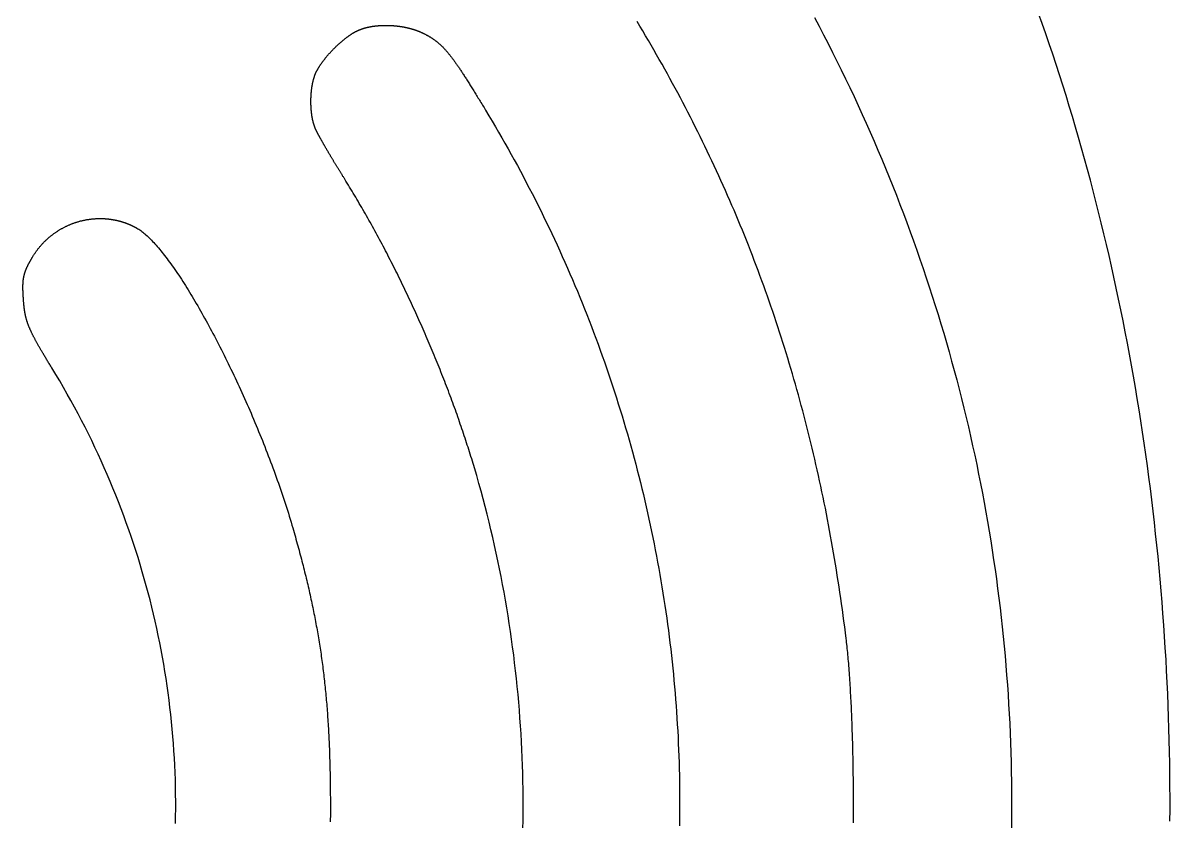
# Model space of a CAD drawing. Extents: x 0 to 527, y 0 to 420.
# Drawn here: x 504.32 to 511.93, y 31.71 to 37 of the extents above; entities that cross this region are included whole.
import ezdxf

# ---------------------------------------------------------------- set-up
doc = ezdxf.new("R2010")
doc.units = 0
doc.layers.get('0').update_dxf_attribs({"linetype": 'CONTINUOUS'})
doc.layers.add('LAYER_1', color=7, linetype='CONTINUOUS')

# ---------------------------------------------------------------- blocks, each defined once
blk = doc.blocks.new('LOGO')
at = {"layer": 'LAYER_1', "color": 5}
for p, q in [((223.0666, 183.4193), (223.0666, 183.4193)), ((202.7907, 169.6169), (202.7907, 169.6169))]:
    blk.add_line(p, q, dxfattribs=at)
for points in [[(279.243, 126.557, 0), (279.247, 127.384, 0), (279.248, 128.211, 0), (279.244, 129.038, 0), (279.237, 129.865, 0), (279.226, 130.691, 0), (279.212, 131.516, 0), (279.193, 132.342, 0), (279.171, 133.167, 0), (279.145, 133.991, 0), (279.115, 134.815, 0), (279.082, 135.639, 0), (279.045, 136.461, 0), (279.003, 137.284, 0), (278.959, 138.105, 0), (278.91, 138.926, 0), (278.858, 139.746, 0), (278.802, 140.566, 0), (278.742, 141.385, 0), (278.678, 142.202, 0), (278.611, 143.02, 0), (278.54, 143.836, 0), (278.466, 144.651, 0), (278.387, 145.465, 0), (278.305, 146.279, 0), (278.219, 147.091, 0), (278.13, 147.903, 0), (278.037, 148.713, 0), (277.94, 149.522, 0), (277.839, 150.33, 0), (277.735, 151.137, 0), (277.627, 151.943, 0), (277.516, 152.748, 0), (277.4, 153.551, 0), (277.281, 154.353, 0), (277.159, 155.154, 0), (277.033, 155.953, 0), (276.903, 156.751, 0), (276.77, 157.547, 0), (276.632, 158.342, 0), (276.492, 159.136, 0), (276.347, 159.928, 0), (276.199, 160.718, 0), (276.048, 161.507, 0), (275.893, 162.295, 0), (275.734, 163.08, 0), (275.571, 163.864, 0), (275.405, 164.646, 0), (275.236, 165.427, 0), (275.063, 166.206, 0), (274.886, 166.983, 0), (274.706, 167.758, 0), (274.522, 168.531, 0), (274.334, 169.302, 0), (274.143, 170.071, 0), (273.949, 170.839, 0), (273.751, 171.604, 0), (273.549, 172.367, 0), (273.344, 173.128, 0), (273.135, 173.887, 0), (272.923, 174.644, 0), (272.707, 175.399, 0), (272.488, 176.152, 0), (272.265, 176.902, 0), (272.039, 177.65, 0), (271.809, 178.396, 0), (271.575, 179.139, 0), (271.339, 179.88, 0), (271.098, 180.619, 0), (270.854, 181.355, 0), (270.607, 182.089, 0), (270.356, 182.82, 0), (270.102, 183.549, 0), (269.844, 184.275, 0)], [(253.819, 183.991, 0), (254.149, 183.368, 0), (254.474, 182.744, 0), (254.796, 182.118, 0), (255.114, 181.491, 0), (255.429, 180.862, 0), (255.739, 180.232, 0), (256.046, 179.6, 0), (256.349, 178.967, 0), (256.648, 178.333, 0), (256.943, 177.698, 0), (257.234, 177.061, 0), (257.521, 176.423, 0), (257.805, 175.783, 0), (258.084, 175.143, 0), (258.36, 174.501, 0), (258.632, 173.858, 0), (258.9, 173.213, 0), (259.164, 172.567, 0), (259.425, 171.921, 0), (259.681, 171.273, 0), (259.934, 170.623, 0), (260.182, 169.973, 0), (260.427, 169.322, 0), (260.668, 168.669, 0), (260.905, 168.015, 0), (261.138, 167.36, 0), (261.367, 166.704, 0), (261.593, 166.047, 0), (261.814, 165.389, 0), (262.032, 164.73, 0), (262.245, 164.07, 0), (262.455, 163.409, 0), (262.661, 162.747, 0), (262.863, 162.084, 0), (263.061, 161.42, 0), (263.255, 160.755, 0), (263.445, 160.089, 0), (263.631, 159.422, 0), (263.814, 158.754, 0), (263.992, 158.085, 0), (264.167, 157.415, 0), (264.337, 156.745, 0), (264.504, 156.074, 0), (264.667, 155.401, 0), (264.825, 154.728, 0), (264.98, 154.055, 0), (265.131, 153.38, 0), (265.278, 152.704, 0), (265.421, 152.028, 0), (265.56, 151.351, 0), (265.695, 150.674, 0), (265.826, 149.995, 0), (265.953, 149.316, 0), (266.076, 148.636, 0), (266.196, 147.956, 0), (266.311, 147.275, 0), (266.422, 146.593, 0), (266.53, 145.91, 0), (266.633, 145.227, 0), (266.732, 144.543, 0), (266.828, 143.859, 0), (266.919, 143.174, 0), (267.007, 142.489, 0), (267.09, 141.803, 0), (267.17, 141.116, 0), (267.245, 140.429, 0), (267.317, 139.741, 0), (267.384, 139.053, 0), (267.448, 138.364, 0), (267.507, 137.675, 0), (267.563, 136.986, 0), (267.614, 136.296, 0), (267.662, 135.605, 0), (267.705, 134.915, 0), (267.745, 134.223, 0), (267.78, 133.532, 0), (267.812, 132.84, 0), (267.839, 132.147, 0), (267.862, 131.455, 0), (267.882, 130.762, 0), (267.897, 130.068, 0), (267.908, 129.375, 0), (267.916, 128.681, 0), (267.919, 127.987, 0), (267.918, 127.292, 0), (267.913, 126.598, 0), (267.905, 125.903, 0)], [(256.087, 139.604, 0), (256.035, 140.019, 0), (255.982, 140.432, 0), (255.928, 140.845, 0), (255.873, 141.256, 0), (255.817, 141.667, 0), (255.76, 142.077, 0), (255.701, 142.486, 0), (255.641, 142.894, 0), (255.58, 143.301, 0), (255.518, 143.707, 0), (255.454, 144.112, 0), (255.39, 144.517, 0), (255.324, 144.92, 0), (255.257, 145.323, 0), (255.188, 145.724, 0), (255.119, 146.125, 0), (255.048, 146.525, 0), (254.976, 146.924, 0), (254.903, 147.323, 0), (254.829, 147.72, 0), (254.753, 148.117, 0), (254.676, 148.512, 0), (254.598, 148.907, 0), (254.519, 149.301, 0), (254.439, 149.695, 0), (254.357, 150.087, 0), (254.274, 150.479, 0), (254.19, 150.87, 0), (254.104, 151.26, 0), (254.018, 151.649, 0), (253.93, 152.037, 0), (253.841, 152.425, 0), (253.75, 152.812, 0), (253.659, 153.198, 0), (253.566, 153.583, 0), (253.472, 153.968, 0), (253.376, 154.351, 0), (253.28, 154.734, 0), (253.182, 155.117, 0), (253.083, 155.498, 0), (252.982, 155.879, 0), (252.881, 156.259, 0), (252.778, 156.638, 0), (252.673, 157.017, 0), (252.568, 157.394, 0), (252.461, 157.772, 0), (252.353, 158.148, 0), (252.244, 158.524, 0), (252.134, 158.899, 0), (252.022, 159.273, 0), (251.909, 159.646, 0), (251.795, 160.019, 0), (251.679, 160.392, 0), (251.562, 160.763, 0), (251.444, 161.134, 0), (251.324, 161.504, 0), (251.204, 161.874, 0), (251.082, 162.243, 0), (250.958, 162.611, 0), (250.834, 162.978, 0), (250.708, 163.345, 0), (250.581, 163.712, 0), (250.452, 164.077, 0), (250.322, 164.442, 0), (250.191, 164.807, 0), (250.059, 165.17, 0), (249.925, 165.534, 0), (249.79, 165.896, 0), (249.654, 166.258, 0), (249.516, 166.619, 0), (249.378, 166.98, 0), (249.237, 167.34, 0), (249.096, 167.7, 0), (248.953, 168.059, 0), (248.809, 168.417, 0), (248.663, 168.775, 0), (248.516, 169.133, 0), (248.368, 169.489, 0), (248.219, 169.846, 0), (248.068, 170.201, 0), (247.916, 170.556, 0), (247.763, 170.911, 0), (247.608, 171.265, 0), (247.452, 171.618, 0), (247.294, 171.971, 0), (247.135, 172.324, 0), (246.975, 172.676, 0), (246.814, 173.027, 0), (246.651, 173.378, 0), (246.487, 173.729, 0), (246.322, 174.079, 0), (246.155, 174.428, 0), (245.987, 174.777, 0), (245.817, 175.126, 0), (245.646, 175.474, 0), (245.474, 175.821, 0), (245.3, 176.168, 0), (245.125, 176.515, 0), (244.949, 176.861, 0), (244.771, 177.207, 0), (244.592, 177.552, 0), (244.412, 177.897, 0), (244.23, 178.242, 0), (244.047, 178.586, 0), (243.863, 178.929, 0), (243.677, 179.272, 0), (243.489, 179.615, 0), (243.301, 179.957, 0), (243.111, 180.299, 0), (242.919, 180.641, 0), (242.727, 180.982, 0), (242.532, 181.323, 0), (242.337, 181.663, 0), (242.14, 182.003, 0), (241.942, 182.343, 0), (241.742, 182.682, 0), (241.541, 183.021, 0), (241.338, 183.36, 0), (241.135, 183.698, 0)], [(218.101, 179.874, 0), (218.11, 179.897, 0), (218.12, 179.921, 0), (218.13, 179.945, 0), (218.14, 179.969, 0), (218.15, 179.994, 0), (218.161, 180.018, 0), (218.173, 180.043, 0), (218.184, 180.068, 0), (218.196, 180.093, 0), (218.209, 180.118, 0), (218.222, 180.143, 0), (218.235, 180.169, 0), (218.248, 180.194, 0), (218.262, 180.22, 0), (218.277, 180.246, 0), (218.291, 180.272, 0), (218.306, 180.298, 0), (218.321, 180.324, 0), (218.337, 180.351, 0), (218.353, 180.377, 0), (218.369, 180.404, 0), (218.385, 180.431, 0), (218.402, 180.458, 0), (218.419, 180.485, 0), (218.437, 180.512, 0), (218.454, 180.539, 0), (218.473, 180.567, 0), (218.491, 180.594, 0), (218.509, 180.621, 0), (218.528, 180.649, 0), (218.547, 180.676, 0), (218.567, 180.704, 0), (218.587, 180.732, 0), (218.606, 180.76, 0), (218.627, 180.788, 0), (218.647, 180.815, 0), (218.668, 180.843, 0), (218.689, 180.871, 0), (218.71, 180.899, 0), (218.732, 180.927, 0), (218.753, 180.956, 0), (218.775, 180.984, 0), (218.797, 181.012, 0), (218.82, 181.04, 0), (218.842, 181.068, 0), (218.865, 181.096, 0), (218.888, 181.124, 0), (218.911, 181.152, 0), (218.935, 181.181, 0), (218.958, 181.209, 0), (218.982, 181.237, 0), (219.006, 181.265, 0), (219.03, 181.293, 0), (219.055, 181.321, 0), (219.079, 181.349, 0), (219.104, 181.377, 0), (219.129, 181.405, 0), (219.154, 181.433, 0), (219.179, 181.461, 0), (219.204, 181.488, 0), (219.23, 181.516, 0), (219.255, 181.544, 0), (219.281, 181.571, 0), (219.307, 181.599, 0), (219.333, 181.626, 0), (219.359, 181.653, 0), (219.386, 181.681, 0), (219.412, 181.708, 0), (219.439, 181.735, 0), (219.465, 181.762, 0), (219.492, 181.789, 0), (219.519, 181.815, 0), (219.546, 181.842, 0), (219.573, 181.868, 0), (219.6, 181.895, 0), (219.628, 181.921, 0), (219.655, 181.947, 0), (219.682, 181.973, 0), (219.71, 181.999, 0), (219.737, 182.025, 0), (219.765, 182.05, 0), (219.793, 182.076, 0), (219.821, 182.101, 0), (219.848, 182.126, 0), (219.876, 182.151, 0), (219.904, 182.176, 0), (219.932, 182.2, 0), (219.96, 182.225, 0), (219.988, 182.249, 0), (220.016, 182.273, 0), (220.044, 182.297, 0), (220.073, 182.32, 0), (220.101, 182.344, 0), (220.129, 182.367, 0), (220.157, 182.39, 0), (220.185, 182.413, 0), (220.213, 182.435, 0), (220.242, 182.457, 0), (220.27, 182.479, 0), (220.298, 182.501, 0), (220.326, 182.523, 0), (220.354, 182.544, 0), (220.382, 182.565, 0), (220.41, 182.586, 0), (220.438, 182.607, 0), (220.466, 182.627, 0), (220.494, 182.647, 0), (220.522, 182.667, 0), (220.55, 182.687, 0), (220.578, 182.706, 0), (220.605, 182.725, 0), (220.633, 182.744, 0), (220.661, 182.762, 0), (220.688, 182.78, 0), (220.716, 182.798, 0), (220.743, 182.816, 0), (220.77, 182.833, 0), (220.798, 182.85, 0), (220.825, 182.866, 0), (220.852, 182.883, 0), (220.879, 182.899, 0), (220.906, 182.914, 0), (220.932, 182.93, 0), (220.959, 182.944, 0), (220.985, 182.959, 0), (221.012, 182.973, 0), (221.038, 182.987, 0)], [(221.038, 182.987, 0), (221.051, 182.994, 0), (221.063, 183, 0), (221.076, 183.007, 0), (221.089, 183.013, 0), (221.102, 183.019, 0), (221.115, 183.026, 0), (221.128, 183.032, 0), (221.141, 183.038, 0), (221.154, 183.044, 0), (221.167, 183.05, 0), (221.18, 183.056, 0), (221.194, 183.062, 0), (221.207, 183.068, 0), (221.221, 183.074, 0), (221.234, 183.08, 0), (221.248, 183.086, 0), (221.261, 183.091, 0), (221.275, 183.097, 0), (221.289, 183.103, 0), (221.303, 183.108, 0), (221.317, 183.114, 0), (221.331, 183.119, 0), (221.345, 183.125, 0), (221.359, 183.13, 0), (221.373, 183.135, 0), (221.388, 183.141, 0), (221.402, 183.146, 0), (221.416, 183.151, 0), (221.431, 183.156, 0), (221.445, 183.161, 0), (221.46, 183.166, 0), (221.474, 183.171, 0), (221.489, 183.176, 0), (221.504, 183.181, 0), (221.519, 183.186, 0), (221.534, 183.191, 0), (221.549, 183.196, 0), (221.564, 183.2, 0), (221.579, 183.205, 0), (221.594, 183.209, 0), (221.609, 183.214, 0), (221.624, 183.219, 0), (221.639, 183.223, 0), (221.655, 183.227, 0), (221.67, 183.232, 0), (221.685, 183.236, 0), (221.701, 183.24, 0), (221.716, 183.244, 0), (221.732, 183.249, 0), (221.748, 183.253, 0), (221.763, 183.257, 0), (221.779, 183.261, 0), (221.795, 183.265, 0), (221.811, 183.269, 0), (221.827, 183.272, 0), (221.842, 183.276, 0), (221.858, 183.28, 0), (221.874, 183.284, 0), (221.891, 183.287, 0), (221.907, 183.291, 0), (221.923, 183.294, 0), (221.939, 183.298, 0), (221.955, 183.301, 0), (221.972, 183.305, 0), (221.988, 183.308, 0), (222.004, 183.311, 0), (222.021, 183.315, 0), (222.037, 183.318, 0), (222.054, 183.321, 0), (222.07, 183.324, 0), (222.087, 183.327, 0), (222.103, 183.33, 0), (222.12, 183.333, 0), (222.137, 183.336, 0), (222.154, 183.339, 0), (222.17, 183.342, 0), (222.187, 183.344, 0), (222.204, 183.347, 0), (222.221, 183.35, 0), (222.238, 183.352, 0), (222.255, 183.355, 0), (222.272, 183.357, 0), (222.289, 183.36, 0), (222.306, 183.362, 0), (222.323, 183.365, 0), (222.34, 183.367, 0), (222.357, 183.369, 0), (222.375, 183.371, 0), (222.392, 183.374, 0), (222.409, 183.376, 0), (222.427, 183.378, 0), (222.444, 183.38, 0), (222.461, 183.382, 0), (222.479, 183.384, 0), (222.496, 183.386, 0), (222.514, 183.387, 0), (222.531, 183.389, 0), (222.549, 183.391, 0), (222.566, 183.393, 0), (222.584, 183.394, 0), (222.601, 183.396, 0), (222.619, 183.397, 0), (222.637, 183.399, 0), (222.654, 183.4, 0), (222.672, 183.402, 0), (222.69, 183.403, 0), (222.707, 183.404, 0), (222.725, 183.405, 0), (222.743, 183.407, 0), (222.761, 183.408, 0), (222.779, 183.409, 0), (222.796, 183.41, 0), (222.814, 183.411, 0), (222.832, 183.412, 0), (222.85, 183.413, 0), (222.868, 183.413, 0), (222.886, 183.414, 0), (222.904, 183.415, 0), (222.922, 183.416, 0), (222.94, 183.416, 0), (222.958, 183.417, 0), (222.976, 183.417, 0), (222.994, 183.418, 0), (223.012, 183.418, 0), (223.03, 183.419, 0), (223.048, 183.419, 0), (223.067, 183.419, 0)], [(223.067, 183.419, 0), (223.09, 183.42, 0), (223.113, 183.42, 0), (223.137, 183.42, 0), (223.16, 183.42, 0), (223.183, 183.42, 0), (223.207, 183.42, 0), (223.23, 183.42, 0), (223.254, 183.42, 0), (223.277, 183.419, 0), (223.301, 183.419, 0), (223.324, 183.418, 0), (223.348, 183.418, 0), (223.371, 183.417, 0), (223.395, 183.416, 0), (223.418, 183.416, 0), (223.442, 183.415, 0), (223.465, 183.414, 0), (223.489, 183.413, 0), (223.513, 183.411, 0), (223.536, 183.41, 0), (223.56, 183.409, 0), (223.583, 183.408, 0), (223.607, 183.406, 0), (223.63, 183.405, 0), (223.654, 183.403, 0), (223.678, 183.401, 0), (223.701, 183.4, 0), (223.725, 183.398, 0), (223.748, 183.396, 0), (223.772, 183.394, 0), (223.796, 183.392, 0), (223.819, 183.39, 0), (223.843, 183.387, 0), (223.866, 183.385, 0), (223.89, 183.383, 0), (223.913, 183.38, 0), (223.937, 183.378, 0), (223.96, 183.375, 0), (223.984, 183.372, 0), (224.007, 183.37, 0), (224.031, 183.367, 0), (224.054, 183.364, 0), (224.078, 183.361, 0), (224.101, 183.358, 0), (224.125, 183.354, 0), (224.148, 183.351, 0), (224.171, 183.348, 0), (224.195, 183.344, 0), (224.218, 183.341, 0), (224.241, 183.337, 0), (224.265, 183.334, 0), (224.288, 183.33, 0), (224.311, 183.326, 0), (224.334, 183.322, 0), (224.358, 183.318, 0), (224.381, 183.314, 0), (224.404, 183.31, 0), (224.427, 183.306, 0), (224.45, 183.302, 0), (224.473, 183.297, 0), (224.496, 183.293, 0), (224.519, 183.288, 0), (224.542, 183.284, 0), (224.565, 183.279, 0), (224.588, 183.274, 0), (224.611, 183.27, 0), (224.634, 183.265, 0), (224.656, 183.26, 0), (224.679, 183.255, 0), (224.702, 183.25, 0), (224.724, 183.244, 0), (224.747, 183.239, 0), (224.77, 183.234, 0), (224.792, 183.228, 0), (224.814, 183.223, 0), (224.837, 183.217, 0), (224.859, 183.211, 0), (224.882, 183.206, 0), (224.904, 183.2, 0), (224.926, 183.194, 0), (224.948, 183.188, 0), (224.97, 183.182, 0), (224.992, 183.176, 0), (225.014, 183.17, 0), (225.036, 183.163, 0), (225.058, 183.157, 0), (225.08, 183.15, 0), (225.102, 183.144, 0), (225.124, 183.137, 0), (225.145, 183.131, 0), (225.167, 183.124, 0), (225.189, 183.117, 0), (225.21, 183.11, 0), (225.232, 183.103, 0), (225.253, 183.096, 0), (225.274, 183.089, 0), (225.295, 183.081, 0), (225.317, 183.074, 0), (225.338, 183.067, 0), (225.359, 183.059, 0), (225.38, 183.052, 0), (225.401, 183.044, 0), (225.421, 183.036, 0), (225.442, 183.029, 0), (225.463, 183.021, 0), (225.483, 183.013, 0), (225.504, 183.005, 0), (225.524, 182.997, 0), (225.545, 182.989, 0), (225.565, 182.98, 0), (225.585, 182.972, 0), (225.606, 182.964, 0), (225.626, 182.955, 0), (225.646, 182.947, 0), (225.665, 182.938, 0), (225.685, 182.929, 0), (225.705, 182.92, 0), (225.725, 182.912, 0), (225.744, 182.903, 0), (225.764, 182.894, 0), (225.783, 182.885, 0), (225.802, 182.875, 0), (225.822, 182.866, 0), (225.841, 182.857, 0), (225.86, 182.847, 0), (225.879, 182.838, 0), (225.898, 182.828, 0)], [(225.898, 182.828, 0), (225.93, 182.812, 0), (225.962, 182.795, 0), (225.994, 182.778, 0), (226.026, 182.762, 0), (226.058, 182.745, 0), (226.089, 182.728, 0), (226.12, 182.711, 0), (226.15, 182.694, 0), (226.181, 182.677, 0), (226.211, 182.66, 0), (226.241, 182.643, 0), (226.27, 182.625, 0), (226.3, 182.608, 0), (226.329, 182.59, 0), (226.358, 182.573, 0), (226.387, 182.555, 0), (226.416, 182.537, 0), (226.445, 182.518, 0), (226.473, 182.5, 0), (226.501, 182.481, 0), (226.53, 182.463, 0), (226.558, 182.444, 0), (226.585, 182.425, 0), (226.613, 182.405, 0), (226.641, 182.386, 0), (226.668, 182.366, 0), (226.696, 182.345, 0), (226.723, 182.325, 0), (226.75, 182.304, 0), (226.778, 182.283, 0), (226.805, 182.262, 0), (226.832, 182.241, 0), (226.859, 182.219, 0), (226.886, 182.196, 0), (226.913, 182.174, 0), (226.94, 182.151, 0), (226.966, 182.128, 0), (226.993, 182.104, 0), (227.02, 182.08, 0), (227.047, 182.056, 0), (227.074, 182.031, 0), (227.101, 182.006, 0), (227.128, 181.98, 0), (227.155, 181.954, 0), (227.182, 181.928, 0), (227.209, 181.901, 0), (227.236, 181.874, 0), (227.263, 181.846, 0), (227.29, 181.818, 0), (227.318, 181.789, 0), (227.345, 181.76, 0), (227.373, 181.73, 0), (227.4, 181.7, 0), (227.428, 181.669, 0), (227.456, 181.638, 0), (227.484, 181.606, 0), (227.512, 181.573, 0), (227.541, 181.54, 0), (227.569, 181.507, 0), (227.598, 181.473, 0), (227.627, 181.438, 0), (227.656, 181.403, 0), (227.685, 181.367, 0), (227.714, 181.33, 0), (227.744, 181.293, 0), (227.774, 181.255, 0), (227.804, 181.217, 0), (227.834, 181.178, 0), (227.864, 181.138, 0), (227.895, 181.098, 0), (227.926, 181.057, 0), (227.957, 181.015, 0), (227.989, 180.972, 0), (228.021, 180.929, 0), (228.053, 180.885, 0), (228.085, 180.84, 0), (228.118, 180.795, 0), (228.151, 180.749, 0), (228.184, 180.702, 0), (228.217, 180.654, 0), (228.251, 180.605, 0), (228.286, 180.556, 0), (228.32, 180.506, 0), (228.355, 180.455, 0), (228.391, 180.403, 0), (228.426, 180.35, 0), (228.462, 180.297, 0), (228.499, 180.242, 0), (228.536, 180.187, 0), (228.573, 180.131, 0), (228.611, 180.074, 0), (228.649, 180.016, 0), (228.687, 179.958, 0), (228.726, 179.898, 0), (228.766, 179.837, 0), (228.805, 179.776, 0), (228.846, 179.713, 0), (228.886, 179.65, 0), (228.928, 179.586, 0), (228.969, 179.52, 0), (229.012, 179.454, 0), (229.054, 179.386, 0), (229.098, 179.318, 0), (229.141, 179.249, 0), (229.186, 179.178, 0), (229.23, 179.107, 0), (229.276, 179.035, 0), (229.322, 178.961, 0), (229.368, 178.886, 0), (229.415, 178.811, 0), (229.463, 178.734, 0), (229.511, 178.656, 0), (229.559, 178.577, 0), (229.609, 178.497, 0), (229.659, 178.416, 0), (229.709, 178.334, 0), (229.76, 178.251, 0), (229.812, 178.166, 0), (229.864, 178.08, 0), (229.917, 177.993, 0), (229.971, 177.905, 0), (230.026, 177.816, 0), (230.081, 177.726, 0), (230.136, 177.634, 0), (230.193, 177.541, 0), (230.25, 177.447, 0), (230.307, 177.352, 0)], [(218.092, 176.134, 0), (218.084, 176.158, 0), (218.075, 176.182, 0), (218.067, 176.205, 0), (218.058, 176.23, 0), (218.05, 176.254, 0), (218.042, 176.279, 0), (218.034, 176.304, 0), (218.026, 176.329, 0), (218.019, 176.355, 0), (218.011, 176.381, 0), (218.004, 176.407, 0), (217.996, 176.433, 0), (217.989, 176.459, 0), (217.982, 176.486, 0), (217.976, 176.513, 0), (217.969, 176.54, 0), (217.962, 176.567, 0), (217.956, 176.595, 0), (217.95, 176.623, 0), (217.944, 176.651, 0), (217.938, 176.679, 0), (217.932, 176.707, 0), (217.926, 176.736, 0), (217.921, 176.764, 0), (217.915, 176.793, 0), (217.91, 176.822, 0), (217.905, 176.851, 0), (217.9, 176.881, 0), (217.895, 176.91, 0), (217.89, 176.94, 0), (217.886, 176.97, 0), (217.881, 177, 0), (217.877, 177.03, 0), (217.873, 177.06, 0), (217.869, 177.091, 0), (217.865, 177.121, 0), (217.861, 177.152, 0), (217.858, 177.183, 0), (217.854, 177.214, 0), (217.851, 177.245, 0), (217.848, 177.276, 0), (217.845, 177.307, 0), (217.842, 177.339, 0), (217.839, 177.37, 0), (217.837, 177.402, 0), (217.834, 177.433, 0), (217.832, 177.465, 0), (217.83, 177.497, 0), (217.828, 177.529, 0), (217.826, 177.56, 0), (217.824, 177.592, 0), (217.822, 177.624, 0), (217.821, 177.657, 0), (217.82, 177.689, 0), (217.818, 177.721, 0), (217.817, 177.753, 0), (217.816, 177.785, 0), (217.816, 177.818, 0), (217.815, 177.85, 0), (217.815, 177.882, 0), (217.814, 177.915, 0), (217.814, 177.947, 0), (217.814, 177.979, 0), (217.814, 178.012, 0), (217.814, 178.044, 0), (217.815, 178.077, 0), (217.815, 178.109, 0), (217.816, 178.141, 0), (217.816, 178.174, 0), (217.817, 178.206, 0), (217.818, 178.238, 0), (217.82, 178.271, 0), (217.821, 178.303, 0), (217.822, 178.335, 0), (217.824, 178.367, 0), (217.826, 178.4, 0), (217.828, 178.432, 0), (217.83, 178.464, 0), (217.832, 178.496, 0), (217.834, 178.528, 0), (217.837, 178.559, 0), (217.839, 178.591, 0), (217.842, 178.623, 0), (217.845, 178.654, 0), (217.848, 178.686, 0), (217.851, 178.717, 0), (217.854, 178.749, 0), (217.858, 178.78, 0), (217.861, 178.811, 0), (217.865, 178.842, 0), (217.869, 178.873, 0), (217.873, 178.904, 0), (217.877, 178.934, 0), (217.881, 178.965, 0), (217.886, 178.995, 0), (217.89, 179.026, 0), (217.895, 179.056, 0), (217.9, 179.086, 0), (217.905, 179.116, 0), (217.91, 179.145, 0), (217.915, 179.175, 0), (217.921, 179.204, 0), (217.926, 179.234, 0), (217.932, 179.263, 0), (217.938, 179.292, 0), (217.944, 179.32, 0), (217.95, 179.349, 0), (217.956, 179.377, 0), (217.962, 179.405, 0), (217.969, 179.433, 0), (217.976, 179.461, 0), (217.982, 179.488, 0), (217.989, 179.516, 0), (217.996, 179.543, 0), (218.004, 179.57, 0), (218.011, 179.596, 0), (218.018, 179.623, 0), (218.026, 179.649, 0), (218.034, 179.675, 0), (218.042, 179.701, 0), (218.05, 179.726, 0), (218.058, 179.752, 0), (218.066, 179.777, 0), (218.075, 179.801, 0), (218.084, 179.826, 0), (218.092, 179.85, 0), (218.101, 179.874, 0)], [(230.307, 177.352, 0), (230.543, 176.96, 0), (230.776, 176.568, 0), (231.008, 176.175, 0), (231.238, 175.782, 0), (231.465, 175.387, 0), (231.691, 174.991, 0), (231.915, 174.595, 0), (232.137, 174.198, 0), (232.356, 173.799, 0), (232.574, 173.4, 0), (232.79, 173.001, 0), (233.004, 172.6, 0), (233.216, 172.198, 0), (233.426, 171.796, 0), (233.634, 171.393, 0), (233.84, 170.989, 0), (234.044, 170.584, 0), (234.246, 170.178, 0), (234.446, 169.772, 0), (234.644, 169.364, 0), (234.841, 168.956, 0), (235.035, 168.548, 0), (235.227, 168.138, 0), (235.417, 167.728, 0), (235.605, 167.317, 0), (235.791, 166.905, 0), (235.976, 166.492, 0), (236.158, 166.079, 0), (236.338, 165.665, 0), (236.516, 165.25, 0), (236.692, 164.835, 0), (236.867, 164.418, 0), (237.039, 164.001, 0), (237.209, 163.584, 0), (237.377, 163.166, 0), (237.543, 162.747, 0), (237.708, 162.327, 0), (237.87, 161.907, 0), (238.03, 161.486, 0), (238.188, 161.064, 0), (238.344, 160.642, 0), (238.498, 160.219, 0), (238.65, 159.795, 0), (238.8, 159.371, 0), (238.948, 158.946, 0), (239.094, 158.52, 0), (239.238, 158.094, 0), (239.38, 157.668, 0), (239.52, 157.24, 0), (239.658, 156.812, 0), (239.794, 156.384, 0), (239.928, 155.955, 0), (240.06, 155.525, 0), (240.189, 155.095, 0), (240.317, 154.664, 0), (240.443, 154.233, 0), (240.566, 153.801, 0), (240.688, 153.368, 0), (240.807, 152.935, 0), (240.925, 152.502, 0), (241.04, 152.068, 0), (241.154, 151.633, 0), (241.265, 151.198, 0), (241.374, 150.763, 0), (241.481, 150.327, 0), (241.586, 149.89, 0), (241.69, 149.453, 0), (241.791, 149.016, 0), (241.889, 148.578, 0), (241.986, 148.139, 0), (242.081, 147.7, 0), (242.174, 147.261, 0), (242.265, 146.821, 0), (242.353, 146.381, 0), (242.44, 145.94, 0), (242.524, 145.499, 0), (242.607, 145.058, 0), (242.687, 144.616, 0), (242.765, 144.173, 0), (242.841, 143.731, 0), (242.915, 143.288, 0), (242.987, 142.844, 0), (243.057, 142.4, 0), (243.125, 141.956, 0), (243.191, 141.511, 0), (243.254, 141.066, 0), (243.316, 140.621, 0), (243.375, 140.175, 0), (243.432, 139.729, 0), (243.488, 139.283, 0), (243.541, 138.836, 0), (243.592, 138.389, 0), (243.641, 137.942, 0), (243.687, 137.494, 0), (243.732, 137.046, 0), (243.775, 136.598, 0), (243.815, 136.149, 0), (243.853, 135.701, 0), (243.89, 135.252, 0), (243.924, 134.802, 0), (243.956, 134.353, 0), (243.986, 133.903, 0), (244.014, 133.453, 0), (244.039, 133.002, 0), (244.063, 132.552, 0), (244.084, 132.101, 0), (244.103, 131.65, 0), (244.12, 131.198, 0), (244.135, 130.747, 0), (244.148, 130.295, 0), (244.159, 129.843, 0), (244.168, 129.391, 0), (244.174, 128.939, 0), (244.178, 128.487, 0), (244.181, 128.034, 0), (244.181, 127.581, 0), (244.179, 127.128, 0), (244.174, 126.675, 0), (244.168, 126.222, 0)], [(220.227, 172.43, 0), (220.203, 172.468, 0), (220.179, 172.507, 0), (220.155, 172.545, 0), (220.131, 172.583, 0), (220.107, 172.621, 0), (220.083, 172.66, 0), (220.06, 172.698, 0), (220.036, 172.736, 0), (220.012, 172.774, 0), (219.988, 172.812, 0), (219.965, 172.851, 0), (219.941, 172.889, 0), (219.918, 172.927, 0), (219.894, 172.965, 0), (219.871, 173.003, 0), (219.847, 173.041, 0), (219.824, 173.079, 0), (219.801, 173.117, 0), (219.777, 173.155, 0), (219.754, 173.193, 0), (219.731, 173.231, 0), (219.708, 173.268, 0), (219.685, 173.306, 0), (219.662, 173.344, 0), (219.639, 173.381, 0), (219.617, 173.419, 0), (219.594, 173.456, 0), (219.571, 173.493, 0), (219.549, 173.53, 0), (219.527, 173.567, 0), (219.504, 173.604, 0), (219.482, 173.641, 0), (219.46, 173.678, 0), (219.438, 173.715, 0), (219.416, 173.751, 0), (219.394, 173.788, 0), (219.372, 173.824, 0), (219.35, 173.861, 0), (219.329, 173.897, 0), (219.307, 173.933, 0), (219.286, 173.968, 0), (219.265, 174.004, 0), (219.244, 174.04, 0), (219.223, 174.075, 0), (219.202, 174.11, 0), (219.181, 174.146, 0), (219.16, 174.181, 0), (219.14, 174.215, 0), (219.119, 174.25, 0), (219.099, 174.284, 0), (219.079, 174.319, 0), (219.059, 174.353, 0), (219.039, 174.387, 0), (219.019, 174.421, 0), (219, 174.454, 0), (218.98, 174.488, 0), (218.961, 174.521, 0), (218.942, 174.554, 0), (218.923, 174.587, 0), (218.904, 174.619, 0), (218.885, 174.652, 0), (218.866, 174.684, 0), (218.848, 174.716, 0), (218.83, 174.747, 0), (218.811, 174.779, 0), (218.794, 174.81, 0), (218.776, 174.841, 0), (218.758, 174.872, 0), (218.741, 174.903, 0), (218.723, 174.933, 0), (218.706, 174.963, 0), (218.689, 174.993, 0), (218.673, 175.022, 0), (218.656, 175.052, 0), (218.64, 175.081, 0), (218.623, 175.11, 0), (218.607, 175.138, 0), (218.592, 175.166, 0), (218.576, 175.194, 0), (218.56, 175.222, 0), (218.545, 175.249, 0), (218.53, 175.276, 0), (218.515, 175.303, 0), (218.501, 175.33, 0), (218.486, 175.356, 0), (218.472, 175.382, 0), (218.458, 175.408, 0), (218.444, 175.433, 0), (218.43, 175.458, 0), (218.417, 175.482, 0), (218.404, 175.507, 0), (218.391, 175.531, 0), (218.378, 175.554, 0), (218.366, 175.578, 0), (218.353, 175.601, 0), (218.341, 175.623, 0), (218.329, 175.646, 0), (218.318, 175.668, 0), (218.307, 175.689, 0), (218.295, 175.71, 0), (218.284, 175.731, 0), (218.274, 175.752, 0), (218.263, 175.772, 0), (218.253, 175.792, 0), (218.243, 175.811, 0), (218.234, 175.83, 0), (218.224, 175.849, 0), (218.215, 175.867, 0), (218.206, 175.885, 0), (218.198, 175.902, 0), (218.189, 175.919, 0), (218.181, 175.936, 0), (218.173, 175.952, 0), (218.166, 175.968, 0), (218.158, 175.983, 0), (218.151, 175.998, 0), (218.145, 176.013, 0), (218.138, 176.027, 0), (218.132, 176.041, 0), (218.126, 176.054, 0), (218.12, 176.067, 0), (218.115, 176.079, 0), (218.11, 176.091, 0), (218.105, 176.103, 0), (218.101, 176.114, 0), (218.096, 176.124, 0), (218.092, 176.134, 0)], [(229.505, 151.793, 0), (229.456, 151.955, 0), (229.408, 152.118, 0), (229.358, 152.281, 0), (229.308, 152.444, 0), (229.258, 152.608, 0), (229.207, 152.772, 0), (229.155, 152.936, 0), (229.103, 153.101, 0), (229.051, 153.266, 0), (228.997, 153.431, 0), (228.944, 153.597, 0), (228.89, 153.762, 0), (228.835, 153.928, 0), (228.78, 154.095, 0), (228.724, 154.261, 0), (228.668, 154.428, 0), (228.611, 154.595, 0), (228.554, 154.762, 0), (228.497, 154.93, 0), (228.438, 155.097, 0), (228.38, 155.265, 0), (228.321, 155.433, 0), (228.261, 155.601, 0), (228.201, 155.77, 0), (228.141, 155.938, 0), (228.08, 156.107, 0), (228.018, 156.276, 0), (227.956, 156.445, 0), (227.894, 156.614, 0), (227.831, 156.783, 0), (227.768, 156.953, 0), (227.705, 157.122, 0), (227.641, 157.292, 0), (227.576, 157.461, 0), (227.511, 157.631, 0), (227.446, 157.801, 0), (227.38, 157.971, 0), (227.314, 158.14, 0), (227.247, 158.31, 0), (227.18, 158.48, 0), (227.113, 158.65, 0), (227.045, 158.82, 0), (226.977, 158.99, 0), (226.908, 159.16, 0), (226.839, 159.33, 0), (226.77, 159.5, 0), (226.7, 159.67, 0), (226.63, 159.84, 0), (226.56, 160.01, 0), (226.489, 160.18, 0), (226.418, 160.35, 0), (226.346, 160.519, 0), (226.274, 160.689, 0), (226.202, 160.858, 0), (226.129, 161.028, 0), (226.056, 161.197, 0), (225.983, 161.366, 0), (225.909, 161.536, 0), (225.835, 161.705, 0), (225.761, 161.873, 0), (225.686, 162.042, 0), (225.611, 162.211, 0), (225.536, 162.379, 0), (225.461, 162.547, 0), (225.385, 162.715, 0), (225.308, 162.883, 0), (225.232, 163.051, 0), (225.155, 163.218, 0), (225.078, 163.386, 0), (225, 163.553, 0), (224.923, 163.719, 0), (224.845, 163.886, 0), (224.766, 164.052, 0), (224.688, 164.218, 0), (224.609, 164.384, 0), (224.53, 164.55, 0), (224.451, 164.715, 0), (224.371, 164.88, 0), (224.291, 165.044, 0), (224.211, 165.209, 0), (224.131, 165.373, 0), (224.05, 165.536, 0), (223.969, 165.7, 0), (223.888, 165.863, 0), (223.807, 166.026, 0), (223.725, 166.188, 0), (223.643, 166.35, 0), (223.561, 166.511, 0), (223.479, 166.673, 0), (223.396, 166.833, 0), (223.314, 166.994, 0), (223.231, 167.154, 0), (223.148, 167.313, 0), (223.064, 167.473, 0), (222.981, 167.631, 0), (222.897, 167.79, 0), (222.813, 167.947, 0), (222.729, 168.105, 0), (222.645, 168.262, 0), (222.56, 168.418, 0), (222.476, 168.574, 0), (222.391, 168.729, 0), (222.306, 168.884, 0), (222.221, 169.039, 0), (222.136, 169.193, 0), (222.05, 169.346, 0), (221.965, 169.499, 0), (221.879, 169.651, 0), (221.793, 169.803, 0), (221.707, 169.954, 0), (221.621, 170.105, 0), (221.535, 170.255, 0), (221.448, 170.404, 0), (221.362, 170.553, 0), (221.275, 170.701, 0), (221.188, 170.849, 0), (221.101, 170.996, 0), (221.014, 171.143, 0), (220.927, 171.288, 0), (220.84, 171.433, 0), (220.753, 171.578, 0), (220.665, 171.722, 0), (220.578, 171.865, 0), (220.49, 172.007, 0), (220.402, 172.149, 0), (220.315, 172.29, 0), (220.227, 172.43, 0)], [(197.878, 166.821, 0), (197.903, 166.864, 0), (197.929, 166.906, 0), (197.955, 166.947, 0), (197.981, 166.989, 0), (198.007, 167.03, 0), (198.034, 167.071, 0), (198.061, 167.112, 0), (198.088, 167.152, 0), (198.115, 167.192, 0), (198.143, 167.232, 0), (198.172, 167.271, 0), (198.2, 167.311, 0), (198.229, 167.349, 0), (198.258, 167.388, 0), (198.287, 167.426, 0), (198.317, 167.464, 0), (198.347, 167.502, 0), (198.377, 167.539, 0), (198.407, 167.576, 0), (198.438, 167.613, 0), (198.469, 167.649, 0), (198.5, 167.685, 0), (198.532, 167.721, 0), (198.564, 167.757, 0), (198.596, 167.792, 0), (198.628, 167.827, 0), (198.661, 167.861, 0), (198.693, 167.895, 0), (198.726, 167.929, 0), (198.76, 167.963, 0), (198.793, 167.996, 0), (198.827, 168.029, 0), (198.861, 168.062, 0), (198.896, 168.094, 0), (198.93, 168.126, 0), (198.965, 168.158, 0), (199, 168.189, 0), (199.035, 168.22, 0), (199.071, 168.251, 0), (199.106, 168.281, 0), (199.142, 168.311, 0), (199.178, 168.341, 0), (199.215, 168.371, 0), (199.251, 168.4, 0), (199.288, 168.429, 0), (199.325, 168.457, 0), (199.362, 168.485, 0), (199.399, 168.513, 0), (199.437, 168.541, 0), (199.475, 168.568, 0), (199.513, 168.595, 0), (199.551, 168.621, 0), (199.589, 168.647, 0), (199.628, 168.673, 0), (199.667, 168.699, 0), (199.706, 168.724, 0), (199.745, 168.749, 0), (199.784, 168.773, 0), (199.824, 168.797, 0), (199.863, 168.821, 0), (199.903, 168.845, 0), (199.943, 168.868, 0), (199.983, 168.891, 0), (200.024, 168.913, 0), (200.064, 168.935, 0), (200.105, 168.957, 0), (200.146, 168.979, 0), (200.187, 169, 0), (200.228, 169.02, 0), (200.269, 169.041, 0), (200.31, 169.061, 0), (200.352, 169.081, 0), (200.394, 169.1, 0), (200.435, 169.119, 0), (200.477, 169.138, 0), (200.52, 169.156, 0), (200.562, 169.174, 0), (200.604, 169.192, 0), (200.647, 169.209, 0), (200.689, 169.226, 0), (200.732, 169.243, 0), (200.775, 169.259, 0), (200.818, 169.275, 0), (200.861, 169.291, 0), (200.904, 169.306, 0), (200.948, 169.321, 0), (200.991, 169.335, 0), (201.035, 169.35, 0), (201.079, 169.363, 0), (201.122, 169.377, 0), (201.166, 169.39, 0), (201.21, 169.403, 0), (201.254, 169.415, 0), (201.298, 169.427, 0), (201.343, 169.439, 0), (201.387, 169.45, 0), (201.431, 169.461, 0), (201.476, 169.471, 0), (201.52, 169.482, 0), (201.565, 169.491, 0), (201.61, 169.501, 0), (201.655, 169.51, 0), (201.699, 169.519, 0), (201.744, 169.527, 0), (201.789, 169.535, 0), (201.834, 169.543, 0), (201.88, 169.55, 0), (201.925, 169.557, 0), (201.97, 169.563, 0), (202.015, 169.57, 0), (202.061, 169.575, 0), (202.106, 169.581, 0), (202.151, 169.586, 0), (202.197, 169.591, 0), (202.242, 169.595, 0), (202.288, 169.599, 0), (202.333, 169.602, 0), (202.379, 169.605, 0), (202.425, 169.608, 0), (202.47, 169.611, 0), (202.516, 169.613, 0), (202.562, 169.614, 0), (202.608, 169.616, 0), (202.653, 169.617, 0), (202.699, 169.617, 0), (202.745, 169.617, 0), (202.791, 169.617, 0)], [(202.791, 169.617, 0), (202.812, 169.617, 0), (202.832, 169.616, 0), (202.853, 169.616, 0), (202.874, 169.615, 0), (202.895, 169.615, 0), (202.916, 169.614, 0), (202.936, 169.613, 0), (202.957, 169.613, 0), (202.978, 169.612, 0), (202.999, 169.611, 0), (203.02, 169.61, 0), (203.04, 169.609, 0), (203.061, 169.607, 0), (203.082, 169.606, 0), (203.103, 169.605, 0), (203.124, 169.603, 0), (203.144, 169.602, 0), (203.165, 169.6, 0), (203.186, 169.599, 0), (203.207, 169.597, 0), (203.228, 169.595, 0), (203.248, 169.593, 0), (203.269, 169.591, 0), (203.29, 169.589, 0), (203.311, 169.587, 0), (203.332, 169.584, 0), (203.352, 169.582, 0), (203.373, 169.58, 0), (203.394, 169.577, 0), (203.415, 169.575, 0), (203.435, 169.572, 0), (203.456, 169.569, 0), (203.477, 169.566, 0), (203.497, 169.563, 0), (203.518, 169.56, 0), (203.539, 169.557, 0), (203.56, 169.554, 0), (203.58, 169.551, 0), (203.601, 169.548, 0), (203.622, 169.544, 0), (203.642, 169.541, 0), (203.663, 169.537, 0), (203.684, 169.534, 0), (203.704, 169.53, 0), (203.725, 169.526, 0), (203.745, 169.522, 0), (203.766, 169.518, 0), (203.787, 169.514, 0), (203.807, 169.51, 0), (203.828, 169.506, 0), (203.848, 169.501, 0), (203.869, 169.497, 0), (203.89, 169.493, 0), (203.91, 169.488, 0), (203.931, 169.483, 0), (203.951, 169.479, 0), (203.972, 169.474, 0), (203.992, 169.469, 0), (204.013, 169.464, 0), (204.033, 169.459, 0), (204.054, 169.454, 0), (204.074, 169.449, 0), (204.094, 169.443, 0), (204.115, 169.438, 0), (204.135, 169.432, 0), (204.156, 169.427, 0), (204.176, 169.421, 0), (204.196, 169.416, 0), (204.217, 169.41, 0), (204.237, 169.404, 0), (204.257, 169.398, 0), (204.278, 169.392, 0), (204.298, 169.386, 0), (204.318, 169.38, 0), (204.339, 169.373, 0), (204.359, 169.367, 0), (204.379, 169.36, 0), (204.399, 169.354, 0), (204.419, 169.347, 0), (204.44, 169.34, 0), (204.46, 169.334, 0), (204.48, 169.327, 0), (204.5, 169.32, 0), (204.52, 169.313, 0), (204.54, 169.306, 0), (204.56, 169.298, 0), (204.58, 169.291, 0), (204.601, 169.284, 0), (204.621, 169.276, 0), (204.641, 169.269, 0), (204.661, 169.261, 0), (204.681, 169.253, 0), (204.7, 169.245, 0), (204.72, 169.238, 0), (204.74, 169.23, 0), (204.76, 169.222, 0), (204.78, 169.213, 0), (204.8, 169.205, 0), (204.82, 169.197, 0), (204.84, 169.188, 0), (204.859, 169.18, 0), (204.879, 169.171, 0), (204.899, 169.163, 0), (204.919, 169.154, 0), (204.938, 169.145, 0), (204.958, 169.136, 0), (204.978, 169.127, 0), (204.997, 169.118, 0), (205.017, 169.109, 0), (205.037, 169.1, 0), (205.056, 169.09, 0), (205.076, 169.081, 0), (205.095, 169.071, 0), (205.115, 169.062, 0), (205.134, 169.052, 0), (205.154, 169.042, 0), (205.173, 169.032, 0), (205.192, 169.022, 0), (205.212, 169.012, 0), (205.231, 169.002, 0), (205.251, 168.992, 0), (205.27, 168.982, 0), (205.289, 168.971, 0), (205.308, 168.961, 0), (205.328, 168.95, 0), (205.347, 168.94, 0), (205.366, 168.929, 0)], [(205.366, 168.929, 0), (205.434, 168.889, 0), (205.504, 168.846, 0), (205.574, 168.799, 0), (205.646, 168.749, 0), (205.718, 168.695, 0), (205.792, 168.638, 0), (205.866, 168.578, 0), (205.941, 168.515, 0), (206.018, 168.448, 0), (206.095, 168.379, 0), (206.173, 168.306, 0), (206.252, 168.23, 0), (206.331, 168.151, 0), (206.412, 168.069, 0), (206.493, 167.983, 0), (206.576, 167.895, 0), (206.658, 167.804, 0), (206.742, 167.71, 0), (206.827, 167.613, 0), (206.912, 167.514, 0), (206.998, 167.411, 0), (207.084, 167.306, 0), (207.171, 167.198, 0), (207.259, 167.087, 0), (207.348, 166.973, 0), (207.437, 166.857, 0), (207.527, 166.739, 0), (207.617, 166.617, 0), (207.708, 166.494, 0), (207.799, 166.367, 0), (207.891, 166.239, 0), (207.984, 166.107, 0), (208.077, 165.974, 0), (208.17, 165.838, 0), (208.264, 165.699, 0), (208.359, 165.559, 0), (208.453, 165.416, 0), (208.549, 165.271, 0), (208.644, 165.123, 0), (208.74, 164.974, 0), (208.836, 164.822, 0), (208.933, 164.669, 0), (209.03, 164.513, 0), (209.127, 164.355, 0), (209.225, 164.195, 0), (209.323, 164.033, 0), (209.421, 163.869, 0), (209.519, 163.704, 0), (209.618, 163.536, 0), (209.716, 163.367, 0), (209.815, 163.196, 0), (209.914, 163.023, 0), (210.013, 162.848, 0), (210.113, 162.672, 0), (210.212, 162.494, 0), (210.312, 162.314, 0), (210.411, 162.133, 0), (210.511, 161.95, 0), (210.611, 161.766, 0), (210.71, 161.58, 0), (210.81, 161.393, 0), (210.91, 161.205, 0), (211.009, 161.014, 0), (211.109, 160.823, 0), (211.208, 160.63, 0), (211.308, 160.436, 0), (211.407, 160.241, 0), (211.506, 160.045, 0), (211.606, 159.847, 0), (211.704, 159.648, 0), (211.803, 159.448, 0), (211.902, 159.247, 0), (212, 159.045, 0), (212.098, 158.842, 0), (212.196, 158.638, 0), (212.294, 158.433, 0), (212.391, 158.227, 0), (212.488, 158.02, 0), (212.585, 157.812, 0), (212.681, 157.604, 0), (212.777, 157.394, 0), (212.873, 157.184, 0), (212.968, 156.974, 0), (213.063, 156.762, 0), (213.158, 156.55, 0), (213.252, 156.337, 0), (213.345, 156.124, 0), (213.438, 155.91, 0), (213.531, 155.696, 0), (213.623, 155.481, 0), (213.715, 155.266, 0), (213.806, 155.05, 0), (213.896, 154.834, 0), (213.986, 154.618, 0), (214.076, 154.401, 0), (214.164, 154.184, 0), (214.252, 153.967, 0), (214.34, 153.75, 0), (214.427, 153.532, 0), (214.513, 153.314, 0), (214.598, 153.096, 0), (214.683, 152.879, 0), (214.767, 152.661, 0), (214.85, 152.443, 0), (214.932, 152.225, 0), (215.014, 152.007, 0), (215.094, 151.789, 0), (215.174, 151.571, 0), (215.254, 151.354, 0), (215.332, 151.137, 0), (215.409, 150.92, 0), (215.486, 150.703, 0), (215.561, 150.487, 0), (215.636, 150.27, 0), (215.71, 150.055, 0), (215.782, 149.839, 0), (215.854, 149.624, 0), (215.925, 149.41, 0), (215.995, 149.196, 0), (216.063, 148.983, 0), (216.131, 148.77, 0), (216.198, 148.557, 0), (216.263, 148.346, 0), (216.327, 148.135, 0), (216.391, 147.925, 0), (216.453, 147.715, 0), (216.514, 147.507, 0)], [(197.261, 163.796, 0), (197.258, 163.832, 0), (197.256, 163.867, 0), (197.253, 163.902, 0), (197.251, 163.936, 0), (197.249, 163.97, 0), (197.247, 164.004, 0), (197.245, 164.037, 0), (197.243, 164.07, 0), (197.241, 164.103, 0), (197.239, 164.135, 0), (197.237, 164.167, 0), (197.235, 164.199, 0), (197.234, 164.23, 0), (197.232, 164.26, 0), (197.231, 164.291, 0), (197.229, 164.321, 0), (197.228, 164.351, 0), (197.227, 164.38, 0), (197.226, 164.409, 0), (197.225, 164.438, 0), (197.224, 164.467, 0), (197.223, 164.495, 0), (197.222, 164.523, 0), (197.222, 164.55, 0), (197.221, 164.578, 0), (197.221, 164.605, 0), (197.221, 164.631, 0), (197.22, 164.658, 0), (197.22, 164.684, 0), (197.22, 164.71, 0), (197.22, 164.736, 0), (197.22, 164.761, 0), (197.221, 164.787, 0), (197.221, 164.812, 0), (197.222, 164.836, 0), (197.222, 164.861, 0), (197.223, 164.885, 0), (197.224, 164.909, 0), (197.225, 164.933, 0), (197.226, 164.957, 0), (197.227, 164.98, 0), (197.228, 165.003, 0), (197.23, 165.026, 0), (197.231, 165.049, 0), (197.233, 165.072, 0), (197.235, 165.094, 0), (197.237, 165.117, 0), (197.239, 165.139, 0), (197.241, 165.161, 0), (197.243, 165.183, 0), (197.245, 165.204, 0), (197.248, 165.226, 0), (197.251, 165.247, 0), (197.253, 165.269, 0), (197.256, 165.29, 0), (197.259, 165.311, 0), (197.263, 165.332, 0), (197.266, 165.353, 0), (197.269, 165.373, 0), (197.273, 165.394, 0), (197.277, 165.415, 0), (197.28, 165.435, 0), (197.284, 165.455, 0), (197.289, 165.476, 0), (197.293, 165.496, 0), (197.297, 165.516, 0), (197.302, 165.536, 0), (197.306, 165.556, 0), (197.311, 165.576, 0), (197.316, 165.596, 0), (197.321, 165.615, 0), (197.327, 165.635, 0), (197.332, 165.655, 0), (197.338, 165.675, 0), (197.343, 165.694, 0), (197.349, 165.714, 0), (197.355, 165.734, 0), (197.362, 165.754, 0), (197.368, 165.773, 0), (197.374, 165.793, 0), (197.381, 165.813, 0), (197.388, 165.832, 0), (197.395, 165.852, 0), (197.402, 165.872, 0), (197.409, 165.892, 0), (197.417, 165.911, 0), (197.425, 165.931, 0), (197.432, 165.951, 0), (197.44, 165.971, 0), (197.448, 165.991, 0), (197.457, 166.011, 0), (197.465, 166.031, 0), (197.474, 166.052, 0), (197.483, 166.072, 0), (197.492, 166.092, 0), (197.501, 166.113, 0), (197.51, 166.133, 0), (197.52, 166.154, 0), (197.53, 166.175, 0), (197.539, 166.196, 0), (197.549, 166.217, 0), (197.56, 166.238, 0), (197.57, 166.259, 0), (197.581, 166.28, 0), (197.592, 166.302, 0), (197.603, 166.324, 0), (197.614, 166.345, 0), (197.625, 166.367, 0), (197.637, 166.39, 0), (197.648, 166.412, 0), (197.66, 166.434, 0), (197.672, 166.457, 0), (197.685, 166.48, 0), (197.697, 166.503, 0), (197.71, 166.526, 0), (197.723, 166.549, 0), (197.736, 166.573, 0), (197.749, 166.597, 0), (197.763, 166.621, 0), (197.777, 166.645, 0), (197.79, 166.669, 0), (197.805, 166.694, 0), (197.819, 166.719, 0), (197.833, 166.744, 0), (197.848, 166.77, 0), (197.863, 166.795, 0), (197.878, 166.821, 0)], [(199.289, 158.937, 0), (199.25, 159.002, 0), (199.21, 159.066, 0), (199.172, 159.129, 0), (199.133, 159.192, 0), (199.096, 159.253, 0), (199.059, 159.314, 0), (199.022, 159.374, 0), (198.986, 159.434, 0), (198.95, 159.492, 0), (198.915, 159.55, 0), (198.881, 159.607, 0), (198.847, 159.664, 0), (198.813, 159.72, 0), (198.78, 159.775, 0), (198.748, 159.829, 0), (198.716, 159.883, 0), (198.684, 159.935, 0), (198.653, 159.988, 0), (198.623, 160.039, 0), (198.592, 160.09, 0), (198.563, 160.141, 0), (198.534, 160.19, 0), (198.505, 160.239, 0), (198.477, 160.288, 0), (198.449, 160.336, 0), (198.421, 160.383, 0), (198.395, 160.429, 0), (198.368, 160.476, 0), (198.342, 160.521, 0), (198.316, 160.566, 0), (198.291, 160.61, 0), (198.266, 160.654, 0), (198.242, 160.698, 0), (198.218, 160.74, 0), (198.195, 160.783, 0), (198.172, 160.825, 0), (198.149, 160.866, 0), (198.127, 160.907, 0), (198.105, 160.947, 0), (198.083, 160.987, 0), (198.062, 161.027, 0), (198.041, 161.066, 0), (198.021, 161.104, 0), (198.001, 161.142, 0), (197.981, 161.18, 0), (197.962, 161.218, 0), (197.943, 161.255, 0), (197.925, 161.291, 0), (197.907, 161.327, 0), (197.889, 161.363, 0), (197.872, 161.399, 0), (197.854, 161.434, 0), (197.838, 161.469, 0), (197.821, 161.503, 0), (197.805, 161.537, 0), (197.789, 161.571, 0), (197.774, 161.605, 0), (197.759, 161.638, 0), (197.744, 161.671, 0), (197.73, 161.704, 0), (197.715, 161.737, 0), (197.702, 161.769, 0), (197.688, 161.801, 0), (197.675, 161.833, 0), (197.662, 161.864, 0), (197.649, 161.896, 0), (197.637, 161.927, 0), (197.624, 161.958, 0), (197.613, 161.988, 0), (197.601, 162.019, 0), (197.59, 162.05, 0), (197.579, 162.08, 0), (197.568, 162.11, 0), (197.557, 162.14, 0), (197.547, 162.17, 0), (197.537, 162.2, 0), (197.527, 162.23, 0), (197.518, 162.259, 0), (197.508, 162.289, 0), (197.499, 162.318, 0), (197.491, 162.347, 0), (197.482, 162.377, 0), (197.473, 162.406, 0), (197.465, 162.435, 0), (197.457, 162.465, 0), (197.45, 162.494, 0), (197.442, 162.523, 0), (197.435, 162.552, 0), (197.427, 162.581, 0), (197.42, 162.611, 0), (197.414, 162.64, 0), (197.407, 162.669, 0), (197.401, 162.699, 0), (197.394, 162.728, 0), (197.388, 162.758, 0), (197.382, 162.787, 0), (197.377, 162.817, 0), (197.371, 162.847, 0), (197.366, 162.876, 0), (197.36, 162.906, 0), (197.355, 162.936, 0), (197.35, 162.967, 0), (197.345, 162.997, 0), (197.341, 163.028, 0), (197.336, 163.058, 0), (197.332, 163.089, 0), (197.327, 163.12, 0), (197.323, 163.152, 0), (197.319, 163.183, 0), (197.315, 163.215, 0), (197.311, 163.247, 0), (197.308, 163.279, 0), (197.304, 163.311, 0), (197.3, 163.344, 0), (197.297, 163.377, 0), (197.293, 163.41, 0), (197.29, 163.444, 0), (197.287, 163.477, 0), (197.284, 163.511, 0), (197.281, 163.546, 0), (197.278, 163.581, 0), (197.275, 163.616, 0), (197.272, 163.651, 0), (197.269, 163.687, 0), (197.266, 163.723, 0), (197.264, 163.759, 0), (197.261, 163.796, 0)], [(208.131, 126.391, 0), (208.14, 126.91, 0), (208.144, 127.429, 0), (208.145, 127.947, 0), (208.14, 128.466, 0), (208.131, 128.985, 0), (208.118, 129.504, 0), (208.1, 130.022, 0), (208.077, 130.541, 0), (208.05, 131.059, 0), (208.019, 131.577, 0), (207.983, 132.094, 0), (207.942, 132.612, 0), (207.897, 133.129, 0), (207.847, 133.646, 0), (207.793, 134.163, 0), (207.734, 134.679, 0), (207.671, 135.195, 0), (207.603, 135.71, 0), (207.531, 136.225, 0), (207.454, 136.739, 0), (207.372, 137.253, 0), (207.286, 137.766, 0), (207.196, 138.279, 0), (207.1, 138.791, 0), (207.001, 139.303, 0), (206.897, 139.814, 0), (206.788, 140.324, 0), (206.675, 140.834, 0), (206.557, 141.343, 0), (206.434, 141.851, 0), (206.308, 142.358, 0), (206.176, 142.864, 0), (206.04, 143.37, 0), (205.9, 143.875, 0), (205.755, 144.378, 0), (205.605, 144.881, 0), (205.451, 145.383, 0), (205.292, 145.884, 0), (205.129, 146.384, 0), (204.961, 146.883, 0), (204.789, 147.381, 0), (204.612, 147.878, 0), (204.431, 148.373, 0), (204.245, 148.868, 0), (204.054, 149.361, 0), (203.859, 149.853, 0), (203.66, 150.344, 0), (203.455, 150.833, 0), (203.247, 151.322, 0), (203.034, 151.809, 0), (202.816, 152.294, 0), (202.593, 152.779, 0), (202.367, 153.261, 0), (202.135, 153.743, 0), (201.899, 154.223, 0), (201.659, 154.701, 0), (201.414, 155.178, 0), (201.164, 155.654, 0), (200.91, 156.128, 0), (200.651, 156.6, 0), (200.388, 157.071, 0), (200.12, 157.54, 0), (199.848, 158.007, 0), (199.571, 158.473, 0), (199.289, 158.937, 0)], [(232.973, 126.025, 0), (232.982, 126.589, 0), (232.987, 127.152, 0), (232.989, 127.716, 0), (232.987, 128.28, 0), (232.982, 128.844, 0), (232.972, 129.408, 0), (232.959, 129.972, 0), (232.942, 130.536, 0), (232.921, 131.1, 0), (232.897, 131.664, 0), (232.869, 132.228, 0), (232.837, 132.793, 0), (232.801, 133.356, 0), (232.762, 133.92, 0), (232.719, 134.484, 0), (232.672, 135.048, 0), (232.621, 135.611, 0), (232.567, 136.175, 0), (232.509, 136.738, 0), (232.447, 137.301, 0), (232.381, 137.863, 0), (232.312, 138.426, 0), (232.238, 138.988, 0), (232.161, 139.55, 0), (232.081, 140.111, 0), (231.996, 140.672, 0), (231.908, 141.233, 0), (231.815, 141.794, 0), (231.719, 142.354, 0), (231.62, 142.913, 0), (231.516, 143.472, 0), (231.409, 144.031, 0), (231.297, 144.589, 0), (231.183, 145.147, 0), (231.064, 145.704, 0), (230.941, 146.261, 0), (230.815, 146.817, 0), (230.684, 147.372, 0), (230.55, 147.927, 0), (230.413, 148.482, 0), (230.271, 149.035, 0), (230.125, 149.588, 0), (229.976, 150.14, 0), (229.823, 150.692, 0), (229.666, 151.243, 0), (229.505, 151.793, 0)], [(216.514, 147.507, 0), (216.561, 147.344, 0), (216.607, 147.181, 0), (216.653, 147.02, 0), (216.699, 146.859, 0), (216.744, 146.699, 0), (216.789, 146.539, 0), (216.833, 146.38, 0), (216.877, 146.222, 0), (216.92, 146.064, 0), (216.963, 145.907, 0), (217.005, 145.75, 0), (217.047, 145.594, 0), (217.088, 145.439, 0), (217.129, 145.284, 0), (217.169, 145.129, 0), (217.209, 144.975, 0), (217.249, 144.822, 0), (217.287, 144.669, 0), (217.326, 144.516, 0), (217.364, 144.364, 0), (217.402, 144.212, 0), (217.439, 144.061, 0), (217.476, 143.91, 0), (217.512, 143.76, 0), (217.548, 143.609, 0), (217.583, 143.46, 0), (217.618, 143.31, 0), (217.653, 143.161, 0), (217.687, 143.012, 0), (217.72, 142.864, 0), (217.753, 142.716, 0), (217.786, 142.568, 0), (217.818, 142.42, 0), (217.85, 142.272, 0), (217.882, 142.125, 0), (217.913, 141.978, 0), (217.943, 141.831, 0), (217.974, 141.685, 0), (218.003, 141.538, 0), (218.033, 141.392, 0), (218.062, 141.246, 0), (218.09, 141.1, 0), (218.118, 140.954, 0), (218.146, 140.808, 0), (218.173, 140.663, 0), (218.2, 140.517, 0), (218.227, 140.371, 0), (218.253, 140.226, 0), (218.279, 140.081, 0), (218.304, 139.935, 0), (218.329, 139.79, 0), (218.353, 139.644, 0), (218.377, 139.499, 0), (218.401, 139.353, 0), (218.424, 139.208, 0), (218.447, 139.062, 0), (218.47, 138.916, 0), (218.492, 138.771, 0), (218.514, 138.625, 0), (218.535, 138.479, 0), (218.556, 138.332, 0), (218.577, 138.186, 0), (218.597, 138.04, 0), (218.617, 137.893, 0), (218.636, 137.746, 0), (218.656, 137.599, 0), (218.674, 137.452, 0), (218.693, 137.305, 0), (218.711, 137.157, 0), (218.729, 137.009, 0), (218.746, 136.861, 0), (218.763, 136.712, 0), (218.78, 136.563, 0), (218.796, 136.414, 0), (218.812, 136.265, 0), (218.827, 136.115, 0), (218.843, 135.965, 0), (218.858, 135.814, 0), (218.872, 135.663, 0), (218.886, 135.512, 0), (218.9, 135.36, 0), (218.914, 135.208, 0), (218.927, 135.055, 0), (218.94, 134.902, 0), (218.952, 134.748, 0), (218.964, 134.594, 0), (218.976, 134.44, 0), (218.988, 134.285, 0), (218.999, 134.129, 0), (219.01, 133.973, 0), (219.02, 133.816, 0), (219.031, 133.659, 0), (219.041, 133.501, 0), (219.05, 133.343, 0), (219.06, 133.184, 0), (219.069, 133.024, 0), (219.077, 132.864, 0), (219.086, 132.703, 0), (219.094, 132.541, 0), (219.102, 132.379, 0), (219.109, 132.216, 0), (219.116, 132.052, 0), (219.123, 131.888, 0), (219.13, 131.723, 0), (219.136, 131.557, 0), (219.142, 131.39, 0), (219.148, 131.223, 0), (219.153, 131.055, 0), (219.158, 130.886, 0), (219.163, 130.716, 0), (219.168, 130.545, 0), (219.172, 130.374, 0), (219.176, 130.201, 0), (219.18, 130.028, 0), (219.183, 129.854, 0), (219.186, 129.679, 0), (219.189, 129.503, 0), (219.192, 129.326, 0), (219.194, 129.148, 0), (219.196, 128.969, 0), (219.198, 128.789, 0), (219.2, 128.608, 0), (219.201, 128.427, 0), (219.202, 128.244, 0), (219.203, 128.06, 0), (219.203, 127.875, 0), (219.204, 127.689, 0)], [(256.609, 126.424, 0), (256.61, 126.639, 0), (256.611, 126.855, 0), (256.612, 127.071, 0), (256.613, 127.286, 0), (256.613, 127.502, 0), (256.613, 127.718, 0), (256.613, 127.934, 0), (256.612, 128.149, 0), (256.611, 128.365, 0), (256.61, 128.58, 0), (256.609, 128.796, 0), (256.607, 129.011, 0), (256.606, 129.225, 0), (256.604, 129.44, 0), (256.601, 129.654, 0), (256.599, 129.868, 0), (256.596, 130.081, 0), (256.593, 130.294, 0), (256.589, 130.507, 0), (256.586, 130.718, 0), (256.582, 130.93, 0), (256.577, 131.14, 0), (256.573, 131.35, 0), (256.568, 131.56, 0), (256.563, 131.768, 0), (256.558, 131.976, 0), (256.553, 132.183, 0), (256.547, 132.389, 0), (256.541, 132.594, 0), (256.535, 132.798, 0), (256.528, 133.002, 0), (256.521, 133.204, 0), (256.514, 133.405, 0), (256.507, 133.605, 0), (256.499, 133.804, 0), (256.492, 134.002, 0), (256.483, 134.199, 0), (256.475, 134.394, 0), (256.466, 134.588, 0), (256.458, 134.78, 0), (256.448, 134.972, 0), (256.439, 135.162, 0), (256.429, 135.35, 0), (256.419, 135.537, 0), (256.409, 135.722, 0), (256.399, 135.906, 0), (256.388, 136.088, 0), (256.377, 136.269, 0), (256.366, 136.447, 0), (256.354, 136.624, 0), (256.343, 136.8, 0), (256.331, 136.973, 0), (256.318, 137.145, 0), (256.306, 137.314, 0), (256.293, 137.482, 0), (256.28, 137.648, 0), (256.267, 137.812, 0), (256.253, 137.973, 0), (256.239, 138.133, 0), (256.225, 138.29, 0), (256.211, 138.446, 0), (256.196, 138.599, 0), (256.181, 138.749, 0), (256.166, 138.898, 0), (256.151, 139.044, 0), (256.135, 139.188, 0), (256.119, 139.329, 0), (256.103, 139.468, 0), (256.087, 139.604, 0)], [(219.204, 127.689, 0), (219.204, 127.49, 0), (219.203, 127.292, 0), (219.203, 127.095, 0), (219.202, 126.899, 0), (219.2, 126.704, 0), (219.199, 126.509, 0)]]:
    blk.add_polyline3d(points, dxfattribs=at)

msp = doc.modelspace()

# ---------------------------------------------------------------- block references
at = {"color": 5, "xscale": 0.0928071272272585, "yscale": 0.0928071272272585, "zscale": 0.0928071272272585}
msp.add_blockref('LOGO', (486.0137, 19.9606), dxfattribs=at)

doc.saveas('drawing.dxf')
